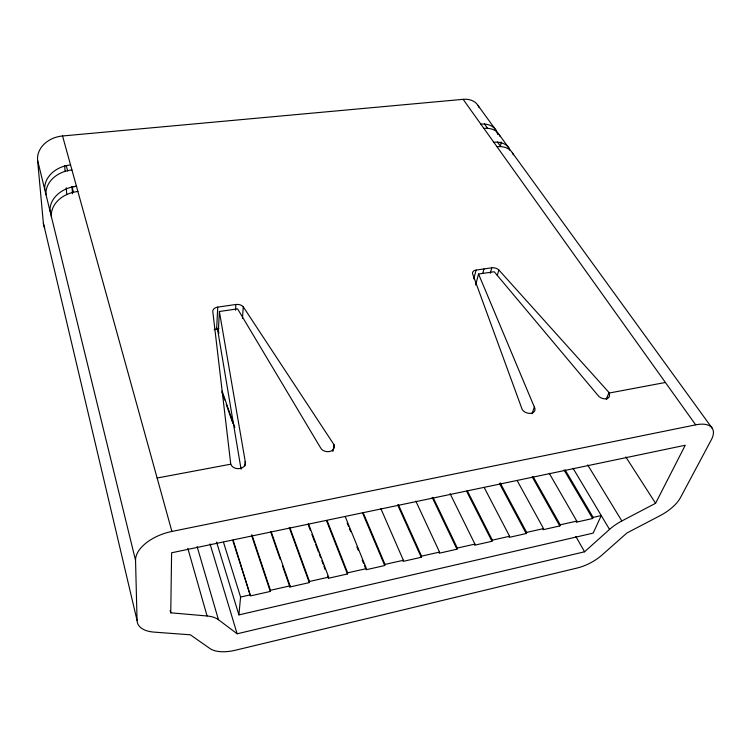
<?xml version="1.0" encoding="UTF-8"?>
<svg xmlns="http://www.w3.org/2000/svg" width="751" height="751" viewBox="0 0 751 751"><rect width="100%" height="100%" fill="white"/><g stroke="black" fill="none" stroke-linecap="round" stroke-linejoin="round"><path stroke-width="1.13" d="M170.759 612.816L171.603 552.792L685.259 445.24L655.585 503.283L621.837 520.969A28.932 12.758 -28.7 0 0 609.53 529.417L584.56 551.788L237.147 633.788L218.447 619.697A33.288 16.344 -18.2 0 0 207.079 615.98L170.759 612.816L170.167 610.544M214.138 329.745A6.496 4.515 3 0 1 216.635 328.938L217.743 307.103L235.917 304.493A6.571 4.468 4.1 0 1 243.277 306.849L334.045 444.761L332.9 451.511M334.045 444.761A7.285 5.567 9.4 0 1 329.454 451.548A7.285 5.567 9.4 0 1 320.292 447.352L237.607 308.868L219.376 311.505L218.241 333.341L241.062 469.178M235.532 310.229L235.917 304.493M242.451 318.302L243.277 306.849M244.835 465.995L245.22 461.461L219.376 311.505M549.263 473.355L576.777 521.091L576.28 522.208L592.633 518.509L593.14 517.392L601.269 515.552L593.168 533.116L238.912 614.891L240.573 597.045L223.516 542.316M233.12 540.091L250.468 595.918L270.285 591.431L270.435 590.295L251.867 534.721M289.82 527.465L309.468 581.481L309.281 582.607L289.886 587L290.055 585.864L271.13 531.624M327.089 520.527L347.647 572.853L347.413 573.98L328.45 578.27L328.666 577.143L308.37 523.513M345.188 516.5L366.422 568.61L366.169 569.737L384.719 565.541L385 564.414L363.165 512.67M473.787 278.874L476.115 270.06L491.755 267.816A6.111 3.839 14.5 0 1 498.852 269.966L609.446 392.989M475.618 285.033L478.547 274.012L494.233 271.749L597.796 395.186A6.506 4.328 21.3 0 0 606.31 398.725A6.506 4.328 21.3 0 0 608.798 393.111L665.405 382.475M380.888 508.718L403.371 560.265L403.071 561.391L421.227 557.289L421.555 556.153L398.415 504.803M482.762 273.336L483.954 268.942M490.243 273.317L491.755 267.816M497.303 275.457L498.852 269.966M415.829 501.105L439.532 552.088L439.194 553.224L456.965 549.197L457.331 548.07L433.074 497.434M450.056 493.642L474.932 544.1L474.548 545.226L491.952 541.283L492.356 540.157L467.469 491.098M532.037 413.698L534.355 407.108L478.547 274.012M484.113 487.38L509.591 536.27L509.169 537.387L526.207 533.539L526.648 532.412L500.119 482.827M517.054 480.377L543.527 528.601L543.076 529.718L559.767 525.944L560.237 524.827L533.191 476.763M606.217 399.316L608.798 393.111M606.864 399.194L607.719 397.129M240.573 597.045L250.581 594.783M270.435 590.295L290.055 585.864M309.468 581.481L328.666 577.143M347.647 572.853L366.422 568.61M385 564.414L403.371 560.265M421.555 556.153L439.532 552.088M457.331 548.07L474.932 544.1M492.356 540.157L509.591 536.27M526.648 532.412L543.527 528.601M560.237 524.827L576.777 521.091M137.058 620.429L135.546 560.349A36.902 20.146 -17.4 0 1 171.904 531.445L695.679 424.85A31.739 14.804 -31.2 0 1 711.328 439.786L680.444 497.669A29.721 13.283 -29.6 0 1 660.054 515.674L626.944 532.975L602.18 554.886A28.848 12.833 -27.7 0 1 577.059 568.056L235.617 650.188A32.255 15.63 -19.5 0 1 209.754 648.404L190.388 634.811L154.171 632.126A34.602 17.555 -17.6 0 1 137.058 620.429L43.361 223.085L37.578 160.254A26.473 21.385 -8.3 0 1 62.54 135.978L463.123 99.329A23.656 17.104 -37.2 0 1 479.147 107.637M157.128 478.021L230.754 464.184A7.491 5.839 3.1 0 0 239.935 468.53A7.491 5.839 3.1 0 0 245.22 461.461M216.635 328.938L218.87 328.609M72.49 193.777L72.021 186.792L76.677 186.304M478.124 105.619L496.045 130.317M499.124 134.56L509.159 148.388M512.351 152.791L712.474 428.614M484.414 123.877L487.831 128.637M497.397 141.958L500.448 146.201A24.37 17.076 -36.3 0 0 501.048 141.977M463.123 99.329L695.679 424.85M625.79 456.918L655.585 503.283M587.686 464.925L621.837 520.969M573.06 468.295L609.53 529.417M565.165 469.976L593.14 517.392M564.104 470.079L592.633 518.509M575.857 536.505L584.56 551.788M532.187 476.866L559.767 525.944M499.715 483.954L526.207 533.539M466.578 491.192L491.952 541.283M432.154 497.35L456.965 549.197M397.645 504.869L421.227 557.289M362.395 512.558L384.719 565.541M347.169 523.062L348.492 526.32M349.384 528.488L350.708 531.746M356.894 546.944L358.218 550.201M362.189 559.974L363.512 563.231M364.404 565.4L365.728 568.657M326.45 520.584L347.413 573.98M308.192 524.658L310.257 530.131M311.909 534.505L314.8 542.166M315.627 544.353L318.527 552.013M319.353 554.2L320.593 557.486M321.832 560.772L323.071 564.048M323.897 566.235L325.136 569.521M327.624 576.083L328.45 578.27M217.668 329.041L218.87 332.355M216.795 328.018L218.794 333.528M289.257 527.502L309.281 582.607M222.08 391.055L234.828 427.582M222.005 392.229L224.709 399.973M226.248 404.395L232.801 423.207M270.604 531.661L280.245 559.326M282.564 565.972L289.886 587M251.745 535.867L270.285 591.431M233.026 541.236L250.111 594.801M216.57 542.072L238.912 614.891M210.045 543.94L237.147 633.788M197.109 546.559L218.447 619.697M187.806 548.305L207.079 615.98M62.54 135.978L171.904 531.445M66.229 165.511L67.75 171.115M72.021 186.792L73.551 192.444M37.578 160.254L135.546 560.349M230.754 464.184L212.758 311.252A6.618 4.506 3.2 0 1 217.743 307.103M64.67 165.774L65.093 171.566M66.257 187.778L66.755 194.725M51.368 216.588A27.918 21.563 -10.6 0 1 77.888 191.486M44.778 189.665A27.224 21.488 -9.6 0 1 70.547 164.948M46.018 194.734A27.355 21.507 -9.8 0 1 71.927 169.942M50.082 211.303A27.787 21.554 -10.5 0 1 76.442 186.276M480.837 124.131A24.267 17.076 -36.4 0 1 497.697 134.551M483.888 128.393A24.37 17.076 -36.3 0 1 500.128 136.579M496.974 146.717A24.821 17.029 -35.8 0 1 513.346 154.809M44.694 228.013A25.243 19.376 -10 0 1 43.361 223.085M493.811 142.286A24.708 17.048 -36 0 1 510.154 150.407M476.115 270.06A6.139 3.877 14 0 0 472.586 273.758L522.152 409.398A6.975 4.863 19.1 0 0 531.21 413.275A6.975 4.863 19.1 0 0 534.355 407.108"/></g></svg>
